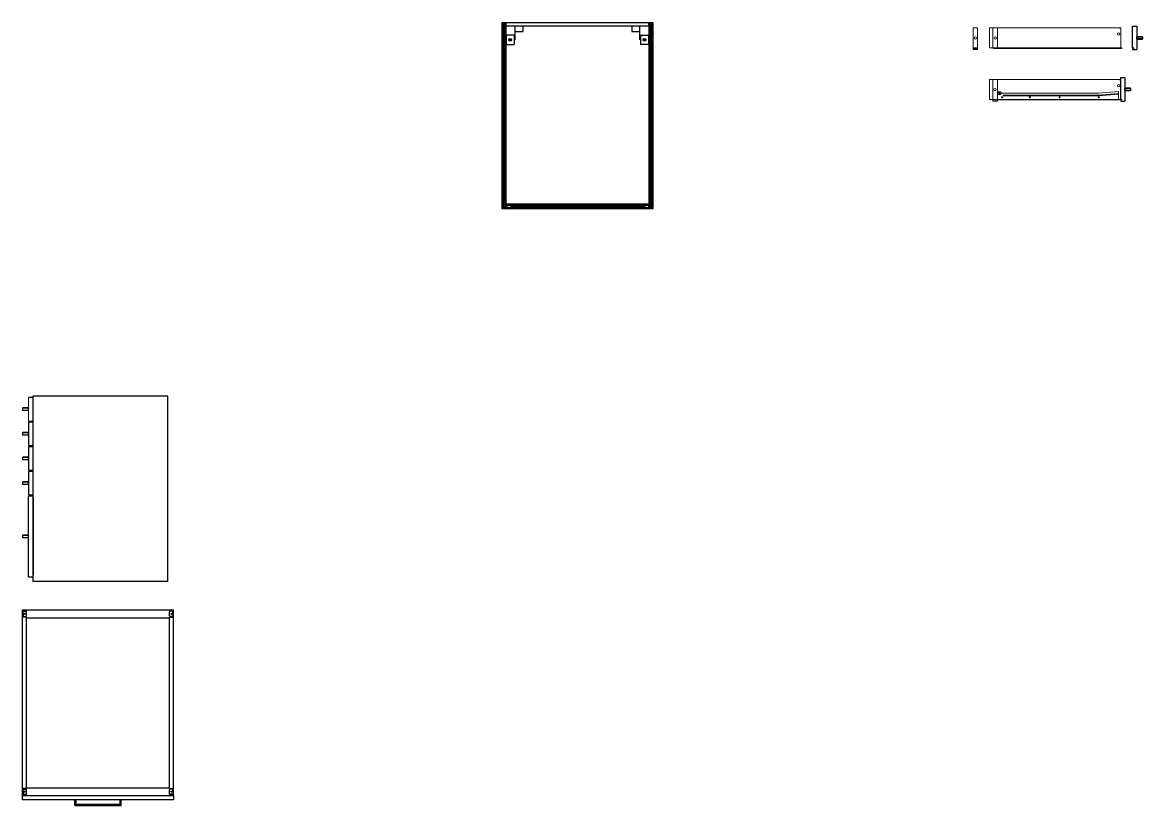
# Model space of a CAD drawing. Header units: millimetres. Extents: x 4413 to 32800, y 1732 to 26183.
# Drawn here: x 18702 to 23531, y 19672 to 23047 of the extents above; entities that cross this region are included whole.
import ezdxf

# ---------------------------------------------------------------- set-up
doc = ezdxf.new("R2010")
doc.units = ezdxf.units.MM
doc.layers.add('Giunzioni', color=3, linetype='Continuous', lineweight=18)
doc.layers.add('Struttura', color=7, linetype='Continuous', lineweight=18)

msp = doc.modelspace()

# ---------------------------------------------------------------- hatches: boundary and pattern name
h = msp.add_hatch()
h.set_pattern_fill('ANSI31', color=8, scale=1.4)
h.set_pattern_definition([(45, (6179.5194, -1032.7464), (-3.14308964, 3.14308964), [])])
h.paths.add_polyline_path([(20786.7, 23043.9), (20768.7, 23043.9), (20768.7, 22243.9), (20786.7, 22243.9), (20786.7, 22248.9), (20786.7, 22251.4), (20779.9, 22251.4), (20778.7, 22253.9), (20779.9, 22256.4), (20786.7, 22256.4), (20786.7, 22258.9)])
h.paths.add_polyline_path([(21420.7, 23043.9), (21402.7, 23043.9), (21402.7, 23031.9), (21402.7, 22258.9), (21402.7, 22256.4), (21409.5, 22256.4), (21410.7, 22253.9), (21409.5, 22251.4), (21402.7, 22251.4), (21402.7, 22248.9), (21402.7, 22243.9), (21420.7, 22243.9)])
h.paths.add_polyline_path([(21373.2, 22257.4), (21374.7, 22257.4), (21374.7, 22255.9), (21380.7, 22255.9), (21380.7, 22256.4), (21380.7, 22258.9), (21381.7, 22257.6), (21391.7, 22257.6), (21401.7, 22257.6), (21402.7, 22258.9), (21402.7, 22263.9), (21094.7, 22263.9), (20786.7, 22263.9), (20786.7, 22258.9), (20787.7, 22257.6), (20797.7, 22257.6), (20807.7, 22257.6), (20808.7, 22258.9), (20808.7, 22255.9), (20814.7, 22255.9), (20814.7, 22257.4), (20816.2, 22257.4), (20816.2, 22250.4), (20814.7, 22250.4), (20814.7, 22251.9), (20808.7, 22251.9), (20808.7, 22251.4), (20808.7, 22248.9), (20807.7, 22250.1), (20797.7, 22250.1), (20787.7, 22250.1), (20786.7, 22248.9), (20786.7, 22243.9), (21094.7, 22243.9), (21402.7, 22243.9), (21402.7, 22248.9), (21401.7, 22250.1), (21391.7, 22250.1), (21381.7, 22250.1), (21380.7, 22248.9), (21380.7, 22251.9), (21374.7, 22251.9), (21374.7, 22250.4), (21373.2, 22250.4)])

# ---------------------------------------------------------------- linework, layer by layer
at = {"color": 7}
for p, q in [((20768.7, 23046.9), (20768.7, 23043.9)), ((20768.7, 23046.9), (21420.7, 23046.9)), ((20768.7, 23043.9), (20786.7, 23043.9)), ((20786.7, 23031.9), (20786.7, 23043.9)), ((21420.7, 23043.9), (21402.7, 23043.9)), ((21402.7, 23031.9), (21402.7, 23043.9)), ((21420.7, 23046.9), (21420.7, 23043.9)), ((20786.7, 23031.9), (21402.7, 23031.9)), ((20786.7, 22991.9), (20786.7, 22951.9)), ((20786.7, 22991.9), (20787.7, 22991.9)), ((20822.7, 22991.9), (20787.7, 22991.9)), ((20787.7, 22991.9), (20787.7, 22951.9)), ((20822.7, 22991.9), (20822.7, 22951.9)), ((20825.6, 23031.9), (20825.6, 22971.9)), ((20825.6, 23031.9), (20825.6, 23007.9)), ((20825.6, 23007.9), (20860.6, 23007.9)), ((20860.6, 23007.9), (20860.6, 23031.9)), ((21328.8, 23031.9), (21328.8, 23007.9)), ((21328.8, 23007.9), (21363.8, 23007.9)), ((21363.8, 22971.9), (21363.8, 23031.9)), ((21363.8, 23007.9), (21363.8, 23031.9)), ((21366.7, 22991.9), (21366.7, 22951.9)), ((21366.7, 22991.9), (21401.7, 22991.9)), ((21401.7, 22991.9), (21401.7, 22951.9)), ((21402.7, 22991.9), (21401.7, 22991.9)), ((21402.7, 22991.9), (21402.7, 22951.9)), ((23431.3, 23023.1), (23437.3, 23023.1)), ((23488.3, 22937.1), (23488.3, 23031.1)), ((23488.3, 23031.1), (23506.3, 23031.1)), ((23506.3, 23031.1), (23506.3, 22930.1)), ((20786.7, 22951.9), (20787.7, 22951.9)), ((20787.7, 22951.9), (20822.7, 22951.9)), ((20811.2, 22971.9), (20799.2, 22971.9)), ((20822.7, 22971.9), (20825.6, 22971.9)), ((21401.7, 22951.9), (21366.7, 22951.9)), ((21390.2, 22971.9), (21378.2, 22971.9)), ((21402.7, 22951.9), (21401.7, 22951.9)), ((23506.3, 22975.1), (23506.3, 22986.1)), ((23506.3, 22986.1), (23506.3, 22985.1)), ((23506.3, 22986.1), (23530.3, 22986.1)), ((23506.3, 22975.1), (23530.3, 22975.1)), ((23531.3, 22985.1), (23530.3, 22986.1)), ((23530.3, 22975.1), (23531.3, 22976.1)), ((23531.3, 22985.1), (23531.3, 22976.1)), ((23437.3, 22937.1), (23442.3, 22937.1)), ((23488.3, 22930.1), (23506.3, 22930.1)), ((23430.8, 22800.9), (23436.8, 22800.9)), ((23436.8, 22714.9), (23436.8, 22808.9)), ((23436.8, 22808.9), (23454.8, 22808.9)), ((23454.8, 22808.9), (23454.8, 22707.9)), ((23454.8, 22752.9), (23454.8, 22763.9)), ((23454.8, 22763.9), (23454.8, 22762.9)), ((23454.8, 22763.9), (23478.8, 22763.9)), ((23454.8, 22752.9), (23478.8, 22752.9)), ((23479.8, 22762.9), (23478.8, 22763.9)), ((23478.8, 22752.9), (23479.8, 22753.9)), ((23479.8, 22762.9), (23479.8, 22753.9)), ((23436.8, 22714.9), (23441.8, 22714.9)), ((23436.8, 22707.9), (23454.8, 22707.9)), ((20778.7, 22253.9), (20779.9, 22256.4)), ((20778.7, 22253.9), (20779.9, 22251.4)), ((20786.7, 22256.4), (20779.9, 22256.4)), ((20779.9, 22251.4), (20786.7, 22251.4)), ((20786.7, 22256.4), (20786.7, 22258.9)), ((20786.7, 22258.9), (20787.7, 22257.6)), ((20786.7, 22251.4), (20786.7, 22256.4)), ((20786.7, 22248.9), (20786.7, 22251.4)), ((20786.7, 22248.9), (20787.7, 22250.1)), ((20787.7, 22257.6), (20797.7, 22257.6)), ((20797.7, 22250.1), (20787.7, 22250.1)), ((20807.7, 22257.6), (20797.7, 22257.6)), ((20797.7, 22250.1), (20807.7, 22250.1)), ((20808.7, 22258.9), (20807.7, 22257.6)), ((20808.7, 22248.9), (20807.7, 22250.1)), ((20808.7, 22256.4), (20808.7, 22258.9)), ((20808.7, 22258.9), (20808.7, 22255.9)), ((20808.7, 22251.4), (20808.7, 22256.4)), ((20808.7, 22255.9), (20814.7, 22255.9)), ((20808.7, 22248.9), (20808.7, 22251.9)), ((20808.7, 22251.9), (20814.7, 22251.9)), ((20808.7, 22248.9), (20808.7, 22251.4)), ((20814.7, 22255.9), (20814.7, 22257.4)), ((20814.7, 22257.4), (20816.2, 22257.4)), ((20814.7, 22251.9), (20814.7, 22250.4)), ((20814.7, 22250.4), (20816.2, 22250.4)), ((20816.2, 22257.4), (20816.2, 22250.4)), ((21374.7, 22257.4), (21373.2, 22257.4)), ((21373.2, 22257.4), (21373.2, 22250.4)), ((21374.7, 22250.4), (21373.2, 22250.4)), ((21374.7, 22255.9), (21374.7, 22257.4)), ((21380.7, 22255.9), (21374.7, 22255.9)), ((21380.7, 22251.9), (21374.7, 22251.9)), ((21374.7, 22251.9), (21374.7, 22250.4)), ((21380.7, 22256.4), (21380.7, 22258.9)), ((21380.7, 22258.9), (21381.7, 22257.6)), ((21380.7, 22258.9), (21380.7, 22255.9)), ((21380.7, 22251.4), (21380.7, 22256.4)), ((21380.7, 22248.9), (21380.7, 22251.9)), ((21380.7, 22248.9), (21380.7, 22251.4)), ((21380.7, 22248.9), (21381.7, 22250.1)), ((21381.7, 22257.6), (21391.7, 22257.6)), ((21391.7, 22250.1), (21381.7, 22250.1)), ((21401.7, 22257.6), (21391.7, 22257.6)), ((21391.7, 22250.1), (21401.7, 22250.1)), ((21402.7, 22258.9), (21401.7, 22257.6)), ((21402.7, 22248.9), (21401.7, 22250.1)), ((21402.7, 22256.4), (21402.7, 22258.9)), ((21402.7, 22251.4), (21402.7, 22256.4)), ((21402.7, 22256.4), (21409.5, 22256.4)), ((21409.5, 22251.4), (21402.7, 22251.4)), ((21402.7, 22248.9), (21402.7, 22251.4)), ((21410.7, 22253.9), (21409.5, 22256.4)), ((21410.7, 22253.9), (21409.5, 22251.4)), ((18748.2, 21430.8), (18728.2, 21430.8)), ((18703.2, 21384.7), (18704.2, 21385.7)), ((18703.2, 21384.7), (18703.2, 21375.7)), ((18728.2, 21384.7), (18703.2, 21384.7)), ((18703.2, 21375.7), (18728.2, 21375.7)), ((18704.2, 21374.7), (18703.2, 21375.7)), ((18728.2, 21385.7), (18704.2, 21385.7)), ((18728.2, 21374.7), (18704.2, 21374.7)), ((18728.2, 21374.7), (18728.2, 21385.7)), ((18728.2, 21385.7), (18728.2, 21384.7)), ((18728.2, 21329.5), (18748.2, 21329.5)), ((18748.2, 21324.5), (18728.2, 21324.5)), ((18728.2, 21324.5), (18728.2, 21223.3)), ((18703.2, 21278.4), (18704.2, 21279.4)), ((18703.2, 21278.4), (18703.2, 21269.4)), ((18728.2, 21278.4), (18703.2, 21278.4)), ((18703.2, 21269.4), (18728.2, 21269.4)), ((18704.2, 21268.4), (18703.2, 21269.4)), ((18728.2, 21279.4), (18704.2, 21279.4)), ((18728.2, 21268.4), (18704.2, 21268.4)), ((18728.2, 21268.4), (18728.2, 21279.4)), ((18728.2, 21279.4), (18728.2, 21278.4)), ((18728.2, 21223.3), (18748.2, 21223.3)), ((18748.2, 21218.3), (18728.2, 21218.3)), ((18728.2, 21218.3), (18728.2, 21117)), ((18703.2, 21172.2), (18704.2, 21173.2)), ((18703.2, 21172.2), (18703.2, 21163.2)), ((18728.2, 21172.2), (18703.2, 21172.2)), ((18703.2, 21163.2), (18728.2, 21163.2)), ((18704.2, 21162.2), (18703.2, 21163.2)), ((18728.2, 21173.2), (18704.2, 21173.2)), ((18728.2, 21162.2), (18704.2, 21162.2)), ((18728.2, 21162.2), (18728.2, 21173.2)), ((18728.2, 21173.2), (18728.2, 21172.2)), ((18728.2, 21117), (18748.2, 21117)), ((18748.2, 21112), (18728.2, 21112)), ((18728.2, 21112), (18728.2, 21010.8)), ((18703.2, 21065.9), (18704.2, 21066.9)), ((18703.2, 21065.9), (18703.2, 21056.9)), ((18728.2, 21065.9), (18703.2, 21065.9)), ((18703.2, 21056.9), (18728.2, 21056.9)), ((18704.2, 21055.9), (18703.2, 21056.9)), ((18728.2, 21066.9), (18704.2, 21066.9)), ((18728.2, 21055.9), (18704.2, 21055.9)), ((18728.2, 21055.9), (18728.2, 21066.9)), ((18728.2, 21066.9), (18728.2, 21065.9)), ((18728.2, 21010.8), (18748.2, 21010.8)), ((18748.2, 21005.8), (18728.2, 21005.8)), ((18728.2, 20657.8), (18728.2, 21005.8)), ((18748.2, 21000.8), (18748.2, 21005.8)), ((18748.2, 21000.8), (18748.2, 20664.8)), ((18703.2, 20836.3), (18704.2, 20837.3)), ((18703.2, 20836.3), (18703.2, 20827.3)), ((18728.2, 20836.3), (18703.2, 20836.3)), ((18703.2, 20827.3), (18728.2, 20827.3)), ((18704.2, 20826.3), (18703.2, 20827.3)), ((18728.2, 20837.3), (18704.2, 20837.3)), ((18728.2, 20826.3), (18704.2, 20826.3)), ((18728.2, 20826.3), (18728.2, 20837.3)), ((18728.2, 20837.3), (18728.2, 20836.3)), ((18728.2, 20657.8), (18748.2, 20657.8)), ((18702.2, 20515.5), (18720.2, 20515.5)), ((18702.2, 19715.5), (18702.2, 20515.5)), ((18702.2, 20484.5), (18702.2, 20512.5)), ((18706.2, 20498.5), (18706.2, 20507.5)), ((18706.2, 20498.5), (18706.2, 20489.5)), ((18708.2, 20509.5), (18718.2, 20509.5)), ((18708.2, 20487.5), (18718.2, 20487.5)), ((18720.2, 20512.5), (18720.2, 20515.5)), ((18720.2, 20512.5), (18720.2, 20515.5)), ((18720.2, 20489.5), (18720.2, 20507.5)), ((18720.2, 19746.5), (18720.2, 20484.5)), ((18720.2, 20481.5), (18720.2, 20484.5)), ((19336.2, 20512.5), (19336.2, 20515.5)), ((19336.2, 20515.5), (19354.2, 20515.5)), ((19336.2, 20512.5), (19336.2, 20515.5)), ((19336.2, 20489.5), (19336.2, 20507.5)), ((19336.2, 20481.5), (19336.2, 20484.5)), ((19336.2, 19746.5), (19336.2, 20484.5)), ((19348.2, 20509.5), (19338.2, 20509.5)), ((19348.2, 20487.5), (19338.2, 20487.5)), ((19350.2, 20498.5), (19350.2, 20507.5)), ((19350.2, 20498.5), (19350.2, 20489.5)), ((19354.2, 19715.5), (19354.2, 20515.5)), ((19354.2, 20484.5), (19354.2, 20512.5)), ((18702.2, 19718.5), (18702.2, 19746.5)), ((18720.2, 19715.5), (18702.2, 19715.5)), ((18702.2, 19697.5), (18702.2, 19715.5)), ((18702.2, 19715.5), (19354.2, 19715.5)), ((18706.2, 19732.5), (18706.2, 19741.5)), ((18706.2, 19732.5), (18706.2, 19723.5)), ((18708.2, 19743.5), (18718.2, 19743.5)), ((18708.2, 19721.5), (18718.2, 19721.5)), ((18720.2, 19746.5), (18720.2, 19749.5)), ((18720.2, 19723.5), (18720.2, 19741.5)), ((18720.2, 19715.5), (18720.2, 19718.5)), ((18720.2, 19715.5), (18720.2, 19718.5)), ((19336.2, 19746.5), (19336.2, 19749.5)), ((19336.2, 19723.5), (19336.2, 19741.5)), ((19336.2, 19715.5), (19336.2, 19718.5)), ((19336.2, 19715.5), (19336.2, 19718.5)), ((19354.2, 19715.5), (19336.2, 19715.5)), ((19348.2, 19743.5), (19338.2, 19743.5)), ((19348.2, 19721.5), (19338.2, 19721.5)), ((19350.2, 19732.5), (19350.2, 19741.5)), ((19350.2, 19732.5), (19350.2, 19723.5)), ((19354.2, 19718.5), (19354.2, 19746.5)), ((19354.2, 19715.5), (19354.2, 19697.5)), ((19354.2, 19697.5), (18702.2, 19697.5)), ((18928.2, 19672.5), (18928.2, 19697.5)), ((18928.2, 19697.5), (18933.2, 19697.5)), ((18928.2, 19672.5), (18933.2, 19677.5)), ((18928.2, 19672.5), (19128.2, 19672.5)), ((18933.2, 19697.5), (18933.2, 19677.5)), ((19123.2, 19677.5), (18933.2, 19677.5)), ((18990.2, 19672.5), (18991.2, 19672.5)), ((19128.2, 19697.5), (19123.2, 19697.5)), ((19123.2, 19677.5), (19123.2, 19697.5)), ((19123.2, 19691.5), (19123.2, 19677.5)), ((19123.2, 19677.5), (19128.2, 19672.5)), ((19128.2, 19672.5), (19128.2, 19697.5)), ((19128.2, 19697.5), (19128.2, 19697.5))]:
    msp.add_line(p, q, dxfattribs=at)
at = {"color": 1}
for p, q in [((20786.7, 23043.9), (20768.7, 23043.9)), ((20768.7, 23043.9), (20768.7, 22243.9)), ((20786.7, 23043.9), (20786.7, 22258.9)), ((21402.7, 23043.9), (21420.7, 23043.9)), ((21402.7, 23043.9), (21402.7, 22258.9)), ((21420.7, 23043.9), (21420.7, 22243.9)), ((20768.7, 22243.9), (20768.7, 22243.9)), ((20786.7, 22248.9), (20786.7, 22243.9)), ((21402.7, 22248.9), (21402.7, 22243.9)), ((21420.7, 22243.9), (21420.7, 22243.9))]:
    msp.add_line(p, q, dxfattribs=at)
at = {"color": 8}
for p, q in [((23506.3, 22985.1), (23531.3, 22985.1)), ((23531.3, 22976.1), (23506.3, 22976.1)), ((23479.8, 22762.9), (23454.8, 22762.9)), ((23479.8, 22753.9), (23454.8, 22753.9)), ((18929.2, 19673.5), (18929.2, 19697.5)), ((18929.2, 19673.5), (19127.2, 19673.5)), ((19127.2, 19673.5), (19127.2, 19697.5))]:
    msp.add_line(p, q, dxfattribs=at)
at = {"color": 1}
for points in [[(21402.7, 22263.9), (21094.7, 22263.9), (20786.7, 22263.9)], [(21420.7, 22243.9), (21094.7, 22243.9), (20768.7, 22243.9)]]:
    msp.add_lwpolyline(points, dxfattribs=at)
at = {"color": 7}
msp.add_lwpolyline([(19028.2, 20637.8), (18748.2, 20637.8), (18748.2, 21437.8), (19028.2, 21437.8), (19328.2, 21437.8), (19328.2, 20637.8)], close=True, dxfattribs=at)
for points in [[(19321.2, 21437.8), (19328.2, 21437.8), (19328.2, 20637.8), (19028.2, 20637.8)], [(18720.2, 20512.5), (18720.2, 20512.5), (18702.2, 20512.5)], [(18720.2, 20484.5), (18720.2, 20484.5), (18702.2, 20484.5)], [(18720.2, 20515.5), (19336.2, 20515.5)], [(18720.2, 20481.5), (19336.2, 20481.5)], [(19336.2, 20512.5), (19336.2, 20512.5), (19354.2, 20512.5)], [(19336.2, 20484.5), (19336.2, 20484.5), (19354.2, 20484.5)], [(18720.2, 19746.5), (18720.2, 19746.5), (18702.2, 19746.5)], [(18720.2, 19718.5), (18720.2, 19718.5), (18702.2, 19718.5)], [(18720.2, 19749.5), (19336.2, 19749.5)], [(18720.2, 19715.5), (19300.2, 19715.5)], [(19336.2, 19746.5), (19336.2, 19746.5), (19354.2, 19746.5)], [(19336.2, 19718.5), (19336.2, 19718.5), (19354.2, 19718.5)]]:
    msp.add_lwpolyline(points, dxfattribs=at)
for centre in [(20805.2, 22971.9), (21384.2, 22971.9)]:
    msp.add_circle(centre, 6, dxfattribs=at)
at = {"color": 8}
for centre in [(18711.2, 20498.5), (19345.2, 20498.5), (18711.2, 19732.5), (19345.2, 19732.5)]:
    msp.add_circle(centre, 2.5, dxfattribs=at)
at = {"color": 7}
for centre, start, end in [((18708.2, 20507.5), 90, 180), ((18708.2, 20489.5), 180, 270), ((18718.2, 20507.5), 0, 90), ((18718.2, 20489.5), 270, 0), ((19338.2, 20507.5), 90, 180), ((19338.2, 20489.5), 180, 270), ((19348.2, 20507.5), 0, 90), ((19348.2, 20489.5), 270, 0), ((18708.2, 19741.5), 90, 180), ((18708.2, 19723.5), 180, 270), ((18718.2, 19741.5), 0, 90), ((18718.2, 19723.5), 270, 0), ((19338.2, 19741.5), 90, 180), ((19338.2, 19723.5), 180, 270), ((19348.2, 19741.5), 0, 90), ((19348.2, 19723.5), 270, 0)]:
    msp.add_arc(centre, 2, start, end, dxfattribs=at)
at = {"layer": 'Giunzioni', "color": 7}
for p, q in [((23340.6, 22742), (23426.8, 22749.4)), ((23426.8, 22749.4), (23426.8, 22714.9)), ((22907.9, 22742), (22905.8, 22742)), ((23340.6, 22742), (22922.9, 22742)), ((22930.8, 22730.1), (22930.8, 22733)), ((22930.8, 22733), (22946.4, 22733)), ((22930.8, 22730.1), (23340.6, 22730.1)), ((23340.6, 22733), (22946.4, 22733)), ((23340.6, 22733), (23426.8, 22740.5)), ((23426.8, 22737.5), (23340.6, 22730.1))]:
    msp.add_line(p, q, dxfattribs=at)
for centre, radius in [((23428.3, 22996.6), 5), ((22809.8, 22979.9), 5), ((22895.9, 22979.9), 5), ((22895.4, 22757.7), 5), ((22915.4, 22742), 7.5), ((22915.4, 22742), 3.21), ((23427.8, 22774.4), 5), ((22915.4, 22742), 0.933), ((22926, 22724.2), 2.48), ((23045.5, 22724.2), 2.48), ((23173.5, 22724.2), 2.48), ((23342.4, 22724.2), 2.48)]:
    msp.add_circle(centre, radius, dxfattribs=at)
at = {"layer": 'Struttura'}
for p, q in [((22800.3, 22930.1), (22800.3, 23023.1)), ((22800.3, 23023.1), (22820.3, 23023.1)), ((22820.3, 23023.1), (22820.3, 22937.1)), ((23431.3, 23023.1), (22871.3, 23023.1)), ((22871.3, 23023.1), (22871.3, 22937.1)), ((22886.3, 23023.1), (22886.3, 22937.1)), ((22906.3, 22937.1), (22906.3, 23023.1)), ((23437.3, 23023.1), (23437.3, 22937.1)), ((22800.3, 22930.1), (22820.3, 22930.1)), ((22803.3, 22935.1), (22803.3, 22937.1)), ((22803.3, 22937.1), (22820.3, 22937.1)), ((22803.3, 22935.1), (22820.3, 22935.1)), ((22820.3, 22930.1), (22820.3, 22935.1)), ((22871.3, 22937.1), (23437.3, 22937.1)), ((22889.3, 22935.1), (22889.3, 22937.1)), ((22889.3, 22935.1), (23442.3, 22935.1)), ((23442.3, 22935.1), (23442.3, 22937.1)), ((23488.3, 22937.1), (23493.3, 22937.1)), ((23488.3, 22930.1), (23488.3, 22935.1)), ((23493.3, 22935.1), (23488.3, 22935.1)), ((23493.3, 22935.1), (23493.3, 22937.1)), ((23430.8, 22800.9), (22870.8, 22800.9)), ((22870.8, 22800.9), (22870.8, 22714.9)), ((22885.8, 22707.9), (22885.8, 22800.9)), ((22885.8, 22800.9), (22905.8, 22800.9)), ((22905.8, 22800.9), (22905.8, 22714.9)), ((23436.8, 22800.9), (23436.8, 22714.9)), ((22870.8, 22714.9), (22885.8, 22714.9)), ((22885.8, 22707.9), (22905.8, 22707.9)), ((22888.8, 22712.9), (22888.8, 22714.9)), ((22888.8, 22712.9), (22888.8, 22714.9)), ((22888.8, 22714.9), (22905.8, 22714.9)), ((22888.8, 22714.9), (23436.8, 22714.9)), ((22888.8, 22712.9), (23441.8, 22712.9)), ((22888.8, 22712.9), (22905.8, 22712.9)), ((22905.8, 22707.9), (22905.8, 22712.9)), ((23436.8, 22714.9), (23441.8, 22714.9)), ((23436.8, 22707.9), (23436.8, 22712.9)), ((23441.8, 22712.9), (23436.8, 22712.9)), ((23441.8, 22712.9), (23441.8, 22714.9)), ((23441.8, 22712.9), (23441.8, 22714.9))]:
    msp.add_line(p, q, dxfattribs=at)
at = {"layer": 'Struttura', "color": 7}
for p, q in [((18728.2, 21329.5), (18728.2, 21430.8)), ((18748.2, 21336.5), (18748.2, 21430.8)), ((18728.2, 21223.3), (18728.2, 21324.5)), ((18748.2, 21329.5), (18748.2, 21336.5)), ((18748.2, 21230.3), (18748.2, 21324.5)), ((18728.2, 21117), (18728.2, 21218.3)), ((18748.2, 21223.3), (18748.2, 21230.3)), ((18748.2, 21124), (18748.2, 21218.3)), ((18728.2, 21010.8), (18728.2, 21112)), ((18748.2, 21117), (18748.2, 21124)), ((18748.2, 21017.8), (18748.2, 21112)), ((18748.2, 21010.8), (18748.2, 21017.8)), ((18748.2, 20657.8), (18748.2, 20662.8))]:
    msp.add_line(p, q, dxfattribs=at)

doc.saveas('drawing.dxf')
